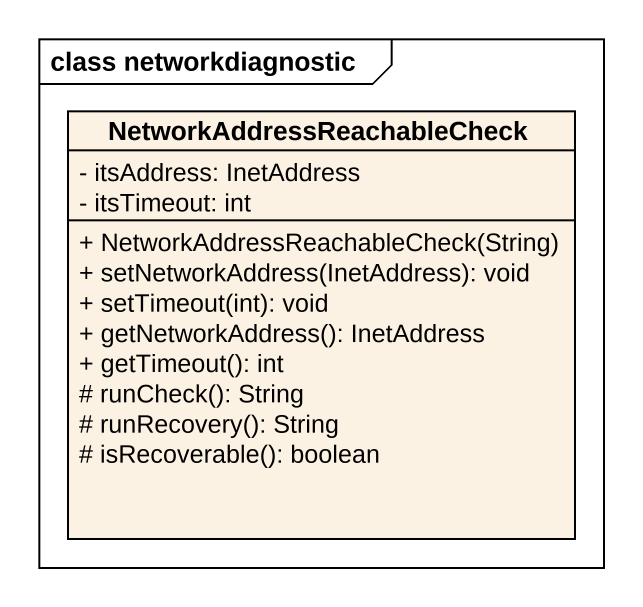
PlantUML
@startuml
mainframe class networkdiagnostic
hide circle
hide empty members
skinparam classAttributeIconSize 0
class NetworkAddressReachableCheck {
  - itsAddress: InetAddress
  - itsTimeout: int
  + NetworkAddressReachableCheck(String)
  + setNetworkAddress(InetAddress): void
  + setTimeout(int): void
  + getNetworkAddress(): InetAddress
  + getTimeout(): int
  # runCheck(): String
  # runRecovery(): String
  # isRecoverable(): boolean
}
@enduml
